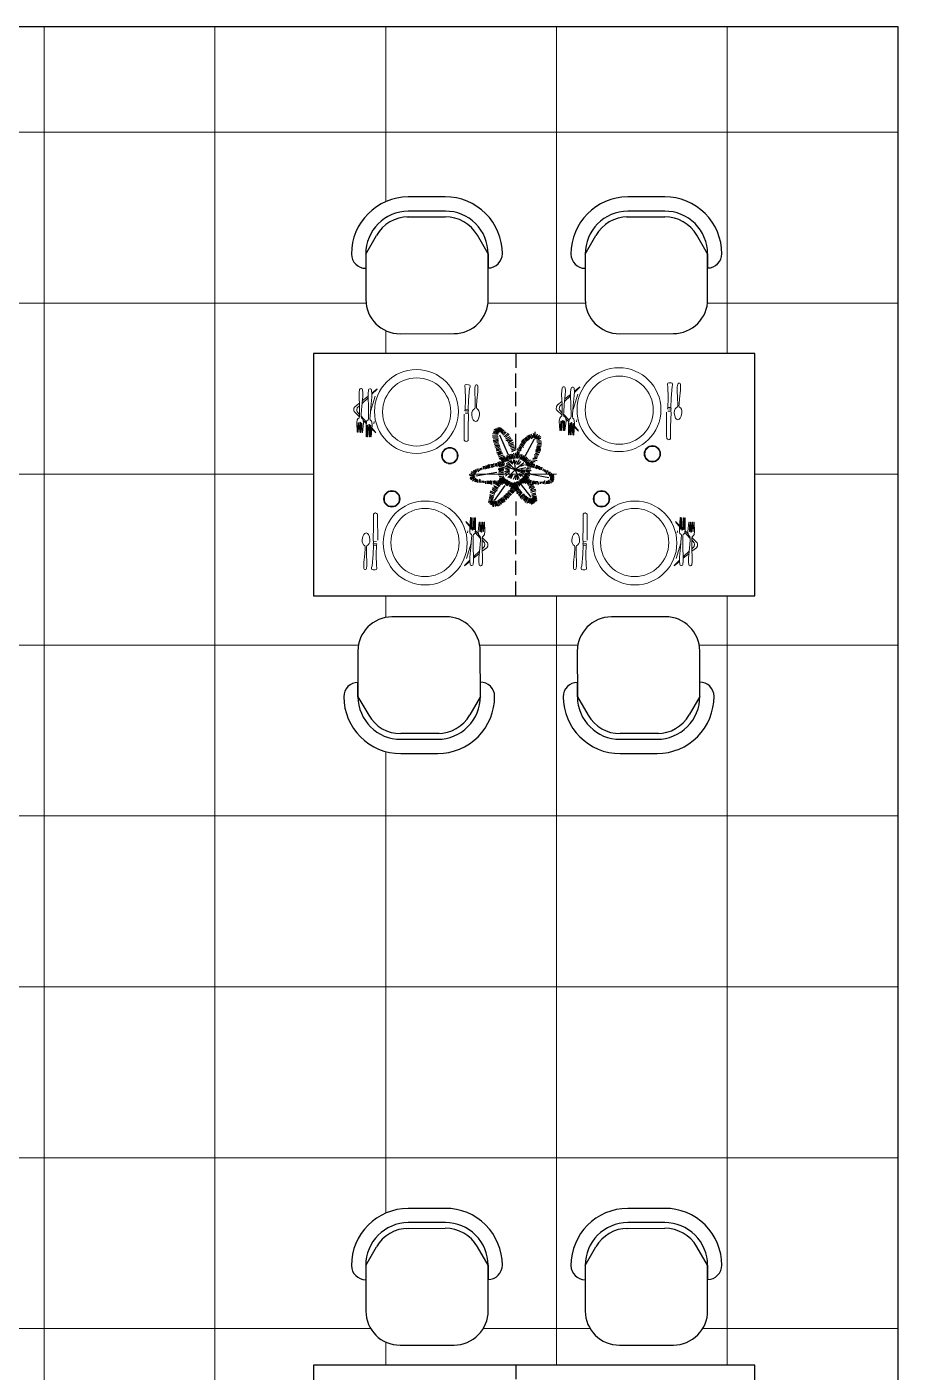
# Model space of a CAD drawing. Header units: millimetres. Extents: x 2497 to 4392, y 822 to 3100.
# Drawn here: x 4085.9 to 4391.9, y 2486.5 to 2958.7 of the extents above; entities that cross this region are included whole.
import ezdxf

# ---------------------------------------------------------------- set-up
doc = ezdxf.new("R2010")
doc.units = ezdxf.units.MM
doc.layers.add('6', color=6, linetype='Continuous')
doc.layers.add('LH', color=3, linetype='Continuous')

# ---------------------------------------------------------------- blocks, each defined once
blk = doc.blocks.new('A$C0CF827CB')
at = {"lineweight": 20}
for p, q in [((-5.12, 25), (-5.16, 23.69)), ((-5.16, 23.69), (-5, 20.27)), ((-4.96, 26.05), (-5.12, 25)), ((-4.82, 26.31), (-4.96, 26.05)), ((-4.55, 26.43), (-4.82, 26.31)), ((-4.55, 26.43), (-4.29, 26.42)), ((-4.29, 26.42), (-4.03, 26.28)), ((-3.85, 23.65), (-4.21, 20.24)), ((-4.03, 26.28), (-3.91, 26.02)), ((-3.91, 26.02), (-3.81, 24.96)), ((-3.81, 24.96), (-3.85, 23.65)), ((-1.98, 24.64), (-2.01, 23.46)), ((-1.81, 25.95), (-1.98, 24.64)), ((-1.67, 26.21), (-1.81, 25.95)), ((-1.4, 26.34), (-1.67, 26.21)), ((-1.14, 26.33), (-1.4, 26.34)), ((-1.4, 26.34), (-1.14, 26.33)), ((-1.14, 26.33), (-0.88, 26.19)), ((-0.88, 26.19), (-0.76, 25.92)), ((-0.76, 25.92), (-0.66, 24.6)), ((-0.66, 24.6), (-0.7, 23.42)), ((32.01, 27.45), (32, 27.05)), ((32, 27.05), (32.11, 26.52)), ((32.15, 27.7), (32.01, 27.45)), ((32.11, 26.52), (32.25, 22.44)), ((32.55, 27.82), (32.15, 27.7)), ((32.55, 27.82), (33.34, 27.8)), ((33.69, 26.47), (33.3, 22.41)), ((33.34, 27.8), (33.73, 27.66)), ((33.84, 27), (33.69, 26.47)), ((33.73, 27.66), (33.85, 27.39)), ((33.85, 27.39), (33.84, 27)), ((35.49, 26.38), (35.47, 25.26)), ((35.47, 25.26), (35.6, 22.26)), ((35.62, 27.35), (35.49, 26.38)), ((35.74, 27.62), (35.62, 27.35)), ((35.96, 27.72), (35.74, 27.62)), ((35.96, 27.72), (36.22, 27.71)), ((36.22, 27.71), (36.44, 27.6)), ((36.57, 25.23), (36.26, 22.24)), ((36.44, 27.6), (36.55, 27.33)), ((36.55, 27.33), (36.61, 26.34)), ((36.61, 26.34), (36.57, 25.23)), ((-5, 20.27), (-4.95, 17.5)), ((-4.21, 20.24), (-4.43, 17.49)), ((-2.01, 23.46), (-1.86, 19.91)), ((-1.86, 19.91), (-1.82, 16.75)), ((-1.07, 19.88), (-1.3, 16.74)), ((-0.7, 23.42), (-1.07, 19.88)), ((32.15, 19.16), (32.01, 18.64)), ((32.25, 22.44), (32.15, 19.16)), ((32.15, 19.16), (33.2, 19.13)), ((33.3, 22.41), (33.2, 19.13)), ((33.2, 19.13), (33.32, 18.6)), ((35.03, 19.06), (34.71, 18.63)), ((35.38, 19.29), (35.03, 19.06)), ((35.5, 19.41), (35.38, 19.29)), ((35.63, 19.74), (35.5, 19.41)), ((35.6, 22.26), (35.65, 20.4)), ((35.65, 20.4), (35.63, 19.74)), ((36.1, 20.38), (36.08, 19.73)), ((36.08, 19.73), (36.18, 19.39)), ((36.26, 22.24), (36.1, 20.38)), ((36.18, 19.39), (36.3, 19.27)), ((36.3, 19.27), (36.63, 19.01)), ((36.63, 19.01), (36.92, 18.56)), ((-5.81, 15.43), (-5.97, 14.38)), ((-5.97, 14.38), (-5.81, 11.09)), ((-5.53, 15.81), (-5.81, 15.43)), ((-5.68, 11.08), (-5.44, 14.36)), ((-5.13, 16.19), (-5.53, 15.81)), ((-5.44, 14.36), (-5.31, 14.36)), ((-5.31, 14.36), (-5.28, 11.07)), ((-5.15, 11.07), (-4.92, 14.48)), ((-4.98, 16.58), (-5.13, 16.19)), ((-4.95, 17.5), (-4.98, 16.58)), ((-4.92, 14.48), (-4.78, 14.61)), ((-4.65, 14.47), (-4.78, 14.61)), ((-4.62, 11.05), (-4.65, 14.47)), ((-4.26, 14.33), (-4.49, 11.05)), ((-4.43, 17.49), (-4.46, 16.57)), ((-4.46, 16.57), (-4.34, 16.17)), ((-4.34, 16.17), (-3.96, 15.76)), ((-4.13, 14.32), (-4.26, 14.33)), ((-4.1, 11.04), (-4.13, 14.32)), ((-3.61, 14.31), (-3.97, 11.03)), ((-3.96, 15.76), (-3.71, 15.36)), ((-3.71, 15.36), (-3.61, 14.31)), ((-2.54, 14.67), (-2.71, 13.62)), ((-2.4, 15.06), (-2.54, 14.67)), ((-1.99, 15.44), (-2.4, 15.06)), ((-1.85, 15.83), (-1.99, 15.44)), ((-1.82, 16.75), (-1.85, 15.83)), ((-1.3, 16.74), (-1.33, 15.82)), ((-1.33, 15.82), (-1.21, 15.42)), ((-1.21, 15.42), (-0.82, 15.01)), ((-0.82, 15.01), (-0.7, 14.61)), ((-0.7, 14.61), (-0.61, 13.56)), ((31.72, 9.18), (31.71, 17.46)), ((33.32, 18.6), (32.01, 18.64)), ((33.16, 17.81), (32.11, 17.85)), ((33.28, 17.42), (33.13, 12.42)), ((33.18, 18.34), (33.16, 17.81)), ((33.16, 17.81), (33.28, 17.42)), ((33.32, 18.6), (33.18, 18.34)), ((34.5, 18.05), (34.43, 17.34)), ((34.43, 17.34), (34.61, 16.19)), ((34.71, 18.63), (34.5, 18.05)), ((34.61, 16.19), (34.9, 15.41)), ((34.9, 15.41), (35.24, 15.05)), ((35.24, 15.05), (35.7, 14.84)), ((36.18, 15.02), (35.7, 14.84)), ((36.54, 15.36), (36.18, 15.02)), ((36.87, 16.12), (36.54, 15.36)), ((37.12, 17.26), (36.87, 16.12)), ((36.92, 18.56), (37.1, 17.97)), ((37.1, 17.97), (37.12, 17.26)), ((-5.81, 11.09), (-5.68, 11.08)), ((-5.28, 11.07), (-5.15, 11.07)), ((-4.49, 11.05), (-4.62, 11.05)), ((-3.97, 11.03), (-4.1, 11.04)), ((-2.71, 13.62), (-2.7, 9.55)), ((-2.7, 9.55), (-2.57, 9.54)), ((-2.57, 9.54), (-2.31, 13.61)), ((-2.31, 13.61), (-2.18, 13.61)), ((-2.18, 13.61), (-2.17, 9.53)), ((-2.17, 9.53), (-2.04, 9.53)), ((-2.04, 9.53), (-1.78, 13.73)), ((-1.78, 13.73), (-1.65, 13.85)), ((-1.52, 9.51), (-1.52, 13.72)), ((-1.39, 9.51), (-1.52, 9.51)), ((-1, 13.57), (-1.13, 13.58)), ((-0.86, 9.49), (-0.99, 9.5)), ((33.13, 12.42), (33.13, 8.22)), ((31.82, 8.26), (31.72, 9.18)), ((32.08, 7.99), (31.82, 8.26)), ((32.47, 7.84), (32.08, 7.99)), ((32.86, 7.96), (32.47, 7.84)), ((33.13, 8.22), (32.86, 7.96))]:
    blk.add_line(p, q, dxfattribs=at)
at = {"color": 255, "lineweight": 20}
for p, q in [((-1.52, 13.72), (-1.65, 13.85)), ((-1.13, 13.58), (-1.39, 9.51)), ((-0.99, 9.5), (-1, 13.57)), ((-0.61, 13.56), (-0.86, 9.49))]:
    blk.add_line(p, q, dxfattribs=at)
at = {"layer": '6', "color": 255, "lineweight": 20}
for p, q in [((-4.01, 22.14), (-2, 23.77)), ((0.49, 23.78), (-1.11, 18.42)), ((-0.68, 24.84), (1.23, 26.39)), ((-0.67, 24.47), (1.23, 26.26)), ((-7.02, 18.62), (-7, 19.54)), ((-7, 19.54), (-6.59, 20.05)), ((-6.59, 20.05), (-5.05, 21.3)), ((-5.97, 18.85), (-5.81, 19.63)), ((-5.81, 19.63), (-5.01, 20.39)), ((-4.11, 21.24), (-2, 23.22)), ((-6.9, 18.35), (-7.02, 18.62)), ((-5.01, 16.51), (-6.9, 18.35)), ((-5.85, 18.32), (-5.97, 18.85)), ((-4.96, 17.34), (-5.85, 18.32)), ((-2.54, 14.67), (-4.45, 16.77)), ((-2.62, 14.18), (-3.69, 15.23)), ((0.15, 14.87), (0.07, 14.07)), ((-1.52, 13.11), (-1.8, 13.39)), ((-1, 12.6), (-1.18, 12.78)), ((-1, 12.96), (-1.16, 13.14)), ((0.76, 10.89), (-0.68, 12.3)), ((0.64, 11.16), (-0.67, 12.59))]:
    blk.add_line(p, q, dxfattribs=at)
at = {"layer": '6', "lineweight": 20}
blk.add_line((-1.52, 13.54), (-1.73, 13.77), dxfattribs=at)
at = {"layer": '6', "color": 255, "lineweight": 20}
for centre, radius in [((14.99, 18.39), 14.73), ((15.09, 18.23), 11.97), ((26.73, 2.89), 2.89), ((26.73, 2.89), 2.63)]:
    blk.add_circle(centre, radius, dxfattribs=at)

msp = doc.modelspace()

# ---------------------------------------------------------------- linework, layer by layer
at = {"color": 6}
for p, q in [((4232.86, 2899.04), (4219.86, 2899.01)), ((4309.94, 2899.04), (4296.94, 2899.01)), ((4219.38, 2892.01), (4232.86, 2892.04)), ((4232.87, 2894.04), (4219.87, 2894.01)), ((4219.89, 2892.01), (4232.86, 2892.04)), ((4296.46, 2892.01), (4309.94, 2892.04)), ((4309.95, 2894.04), (4296.95, 2894.01)), ((4296.97, 2892.01), (4309.94, 2892.04)), ((4247.9, 2879.08), (4244.13, 2885.58)), ((4324.99, 2879.08), (4321.21, 2885.58)), ((4204.9, 2878.98), (4208.65, 2885.5)), ((4281.99, 2878.98), (4285.73, 2885.5)), ((4204.9, 2878.98), (4204.94, 2862.98)), ((4247.94, 2863.08), (4247.9, 2879.08)), ((4247.9, 2879.08), (4247.92, 2874.08)), ((4281.99, 2878.98), (4282.02, 2862.98)), ((4325.02, 2863.08), (4324.99, 2879.08)), ((4324.99, 2879.08), (4325, 2874.08)), ((4216.97, 2851.01), (4235.97, 2851.05)), ((4294.05, 2851.01), (4313.05, 2851.05)), ((4233.12, 2751.65), (4214.12, 2751.6)), ((4310.2, 2751.65), (4291.2, 2751.6)), ((4202.15, 2739.57), (4202.19, 2723.57)), ((4245.19, 2723.68), (4245.15, 2739.68)), ((4279.23, 2739.57), (4279.27, 2723.57)), ((4322.27, 2723.68), (4322.23, 2739.68)), ((4202.19, 2723.57), (4202.18, 2728.57)), ((4279.27, 2723.57), (4279.26, 2728.57)), ((4202.19, 2723.57), (4205.97, 2717.08)), ((4245.19, 2723.68), (4241.44, 2717.16)), ((4279.27, 2723.57), (4283.05, 2717.08)), ((4322.27, 2723.68), (4318.52, 2717.16)), ((4217.22, 2708.61), (4230.22, 2708.64)), ((4230.2, 2710.64), (4217.23, 2710.61)), ((4230.71, 2710.64), (4217.23, 2710.61)), ((4294.31, 2708.61), (4307.31, 2708.64)), ((4307.28, 2710.64), (4294.32, 2710.61)), ((4307.79, 2710.64), (4294.32, 2710.61)), ((4217.23, 2703.61), (4230.23, 2703.64)), ((4294.32, 2703.61), (4307.32, 2703.64)), ((4232.86, 2543.95), (4219.86, 2543.92)), ((4309.94, 2543.95), (4296.94, 2543.92)), ((4219.38, 2536.92), (4232.86, 2536.95)), ((4232.87, 2538.95), (4219.87, 2538.92)), ((4219.89, 2536.92), (4232.86, 2536.95)), ((4296.46, 2536.92), (4309.94, 2536.95)), ((4309.95, 2538.95), (4296.95, 2538.92)), ((4296.97, 2536.92), (4309.94, 2536.95)), ((4204.9, 2523.89), (4208.65, 2530.4)), ((4247.9, 2523.99), (4244.13, 2530.49)), ((4281.99, 2523.89), (4285.73, 2530.4)), ((4324.99, 2523.99), (4321.21, 2530.49)), ((4204.9, 2523.89), (4204.94, 2507.89)), ((4247.94, 2507.99), (4247.9, 2523.99)), ((4247.9, 2523.99), (4247.92, 2518.99)), ((4281.99, 2523.89), (4282.02, 2507.89)), ((4325.02, 2507.99), (4324.99, 2523.99)), ((4324.99, 2523.99), (4325, 2518.99)), ((4216.97, 2495.92), (4235.97, 2495.96)), ((4294.05, 2495.92), (4313.05, 2495.96))]:
    msp.add_line(p, q, dxfattribs=at)
at = {"color": 2}
msp.add_lwpolyline([(2596.92, 2958.72), (2496.92, 2958.72), (2496.92, 821.72), (4391.92, 821.72), (4391.92, 2958.72), (3791.92, 2958.72)], dxfattribs=at)
at = {"color": 252, "lineweight": 0}
for points in [[(4091.92, 2958.72), (4091.92, 821.72)], [(4151.92, 2958.72), (4151.92, 821.72)], [(4211.92, 2958.72), (4211.92, 2897.35)], [(4271.92, 2958.72), (4271.92, 2844.03)], [(4331.92, 2958.72), (4331.92, 2844.03)], [(4391.92, 2921.72), (3791.92, 2921.72)], [(4205.01, 2861.72), (3979.73, 2861.72)], [(4282.09, 2861.72), (4247.87, 2861.72)], [(4391.92, 2861.72), (4324.95, 2861.72)], [(4211.92, 2852.11), (4211.92, 2844.03)], [(4186.58, 2801.72), (3996.36, 2801.72)], [(4271.92, 2801.72), (4242.23, 2801.72)], [(4391.92, 2801.72), (4341.58, 2801.72)], [(4211.92, 2759.03), (4211.92, 2751.39)], [(4271.92, 2759.03), (4271.92, 2488.94)], [(4331.92, 2759.03), (4331.92, 2488.94)], [(4202.34, 2741.72), (3976.83, 2741.72)], [(4279.42, 2741.72), (4244.97, 2741.72)], [(4391.92, 2741.72), (4322.05, 2741.72)], [(4211.92, 2704.32), (4211.92, 2542.26)], [(4391.92, 2681.72), (3791.92, 2681.72)], [(4391.92, 2621.72), (3791.92, 2621.72)], [(4391.92, 2561.72), (3791.92, 2561.72)], [(4206.66, 2501.72), (3978.05, 2501.72)], [(4283.75, 2501.72), (4246.19, 2501.72)], [(4391.92, 2501.72), (4323.27, 2501.72)], [(4211.92, 2497.02), (4211.92, 2488.94)]]:
    msp.add_lwpolyline(points, dxfattribs=at)
at = {"color": 6, "lineweight": 30}
for points in [[(4186.58, 2844.03), (4186.58, 2759.03), (4341.58, 2759.03), (4341.58, 2844.03)], [(4186.58, 2488.94), (4186.58, 2403.94), (4341.58, 2403.94), (4341.58, 2488.94)]]:
    msp.add_lwpolyline(points, close=True, dxfattribs=at)
at = {"color": 6}
for points in [[(4257.66, 2844.03), (4257.66, 2839.03)], [(4257.57, 2837.02), (4257.57, 2832.02)], [(4257.57, 2830.55), (4257.57, 2825.55)], [(4257.57, 2823.2), (4257.57, 2818.2)], [(4257.57, 2815.91), (4257.57, 2810.91)], [(4257.66, 2792.15), (4257.66, 2787.15)], [(4257.57, 2785.14), (4257.57, 2780.14)], [(4257.57, 2778.67), (4257.57, 2773.67)], [(4257.57, 2771.32), (4257.57, 2766.32)], [(4257.57, 2764.03), (4257.57, 2759.03)], [(4257.66, 2488.94), (4257.66, 2483.94)]]:
    msp.add_lwpolyline(points, dxfattribs=at)
for centre, radius, start, end in [((4219.9, 2879.01), 20, 90.1346, 180.1346), ((4232.9, 2879.04), 20, 0.1346, 90.1346), ((4296.99, 2879.01), 20, 90.1346, 180.1346), ((4309.99, 2879.04), 20, 0.1346, 90.1346), ((4219.9, 2879.01), 15, 90.1346, 180.1346), ((4219.92, 2879.01), 13, 90.1346, 150.0978), ((4232.89, 2879.04), 13, 30.1714, 90.1346), ((4232.9, 2879.04), 15, 0.1346, 90.1346), ((4296.99, 2879.01), 15, 90.1346, 180.1346), ((4297, 2879.01), 13, 90.1346, 150.0978), ((4309.97, 2879.04), 13, 30.1714, 90.1346), ((4309.99, 2879.04), 15, 0.1346, 90.1346), ((4204.9, 2878.98), 5, 180.1346, 270.1346), ((4247.9, 2879.08), 5, 270.1346, 0.1346), ((4281.99, 2878.98), 5, 180.1346, 270.1346), ((4324.99, 2879.08), 5, 270.1346, 0.1346), ((4216.94, 2863.01), 12, 180.1346, 270.1346), ((4235.94, 2863.05), 12, 270.1346, 0.1346), ((4294.02, 2863.01), 12, 180.1346, 270.1346), ((4313.02, 2863.05), 12, 270.1346, 0.1346), ((4214.15, 2739.6), 12, 90.1346, 180.1346), ((4233.15, 2739.65), 12, 0.1346, 90.1346), ((4291.23, 2739.6), 12, 90.1346, 180.1346), ((4310.23, 2739.65), 12, 0.1346, 90.1346), ((4202.19, 2723.57), 5, 90.1346, 180.1346), ((4245.19, 2723.68), 5, 0.1346, 90.1346), ((4279.27, 2723.57), 5, 90.1346, 180.1346), ((4322.27, 2723.68), 5, 0.1346, 90.1346), ((4217.19, 2723.61), 20, 180.1346, 270.1346), ((4217.19, 2723.61), 15, 180.1346, 270.1346), ((4230.19, 2723.64), 15, 270.1346, 0.1346), ((4230.19, 2723.64), 20, 270.1346, 0.1346), ((4294.27, 2723.61), 20, 180.1346, 270.1346), ((4294.27, 2723.61), 15, 180.1346, 270.1346), ((4307.27, 2723.64), 15, 270.1346, 0.1346), ((4307.27, 2723.64), 20, 270.1346, 0.1346), ((4217.2, 2723.61), 13, 210.1714, 270.1346), ((4230.17, 2723.64), 13, 270.1346, 330.0978), ((4294.29, 2723.61), 13, 210.1714, 270.1346), ((4307.25, 2723.64), 13, 270.1346, 330.0978), ((4219.9, 2523.92), 20, 90.1346, 180.1346), ((4232.9, 2523.95), 20, 0.1346, 90.1346), ((4296.99, 2523.92), 20, 90.1346, 180.1346), ((4309.99, 2523.95), 20, 0.1346, 90.1346), ((4219.9, 2523.92), 15, 90.1346, 180.1346), ((4219.92, 2523.92), 13, 90.1346, 150.0978), ((4232.89, 2523.95), 13, 30.1714, 90.1346), ((4232.9, 2523.95), 15, 0.1346, 90.1346), ((4296.99, 2523.92), 15, 90.1346, 180.1346), ((4297, 2523.92), 13, 90.1346, 150.0978), ((4309.97, 2523.95), 13, 30.1714, 90.1346), ((4309.99, 2523.95), 15, 0.1346, 90.1346), ((4204.9, 2523.89), 5, 180.1346, 270.1346), ((4247.9, 2523.99), 5, 270.1346, 0.1346), ((4281.99, 2523.89), 5, 180.1346, 270.1346), ((4324.99, 2523.99), 5, 270.1346, 0.1346), ((4216.94, 2507.92), 12, 180.1346, 270.1346), ((4235.94, 2507.96), 12, 270.1346, 0.1346), ((4294.02, 2507.92), 12, 180.1346, 270.1346), ((4313.02, 2507.96), 12, 270.1346, 0.1346)]:
    msp.add_arc(centre, radius, start, end, dxfattribs=at)
at = {"layer": 'LH', "color": 3}
for p, q in [((4251.46, 2815.59), (4249.43, 2815.82)), ((4251.33, 2815.07), (4249.43, 2815.18)), ((4251.58, 2815.87), (4249.79, 2816.28)), ((4251.58, 2816.22), (4249.86, 2816.79)), ((4251.84, 2816.28), (4250.02, 2817.42)), ((4251.81, 2816.35), (4250.35, 2817.57)), ((4251.63, 2816.81), (4250.86, 2817.78)), ((4251.2, 2817.92), (4251.13, 2817.89)), ((4251.56, 2816.99), (4251.62, 2818.06)), ((4251.68, 2816.7), (4252.18, 2818.24)), ((4251.83, 2816.51), (4252.38, 2818.06)), ((4255.08, 2808.4), (4252.04, 2815.36)), ((4252.07, 2816.56), (4252.88, 2817.71)), ((4252.32, 2816.28), (4253.24, 2817.37)), ((4252.63, 2816.05), (4253.55, 2817.14)), ((4252.81, 2815.7), (4253.86, 2816.68)), ((4253.18, 2815.41), (4254.29, 2816.45)), ((4253.55, 2814.84), (4254.97, 2816.05)), ((4253.98, 2814.55), (4255.34, 2815.7)), ((4254.17, 2814.15), (4255.65, 2814.9)), ((4262.05, 2813.57), (4261.25, 2814.84)), ((4262.42, 2813.8), (4261.68, 2815.13)), ((4262.73, 2814.21), (4262.05, 2815.36)), ((4263.35, 2814.15), (4262.48, 2815.53)), ((4263.72, 2814.38), (4262.98, 2815.7)), ((4264.57, 2814.19), (4263.59, 2815.36)), ((4264.57, 2814.19), (4263.84, 2815.93)), ((4264.57, 2814.19), (4264.47, 2816.51)), ((4264.57, 2814.19), (4265.99, 2815.4)), ((4264.57, 2814.19), (4266.59, 2814.88)), ((4264.59, 2814.17), (4265.28, 2815.85)), ((4251.4, 2814.67), (4249.49, 2814.55)), ((4251.4, 2813.75), (4249.67, 2813.46)), ((4251.52, 2813.4), (4249.67, 2812.88)), ((4251.52, 2814.15), (4249.73, 2814.03)), ((4251.7, 2812.37), (4249.98, 2812.14)), ((4251.58, 2812.94), (4250.1, 2812.6)), ((4250.23, 2811.73), (4251.83, 2811.96)), ((4251.89, 2811.79), (4250.23, 2811.1)), ((4252.07, 2811.27), (4250.6, 2810.64)), ((4252.38, 2810.3), (4250.72, 2809.72)), ((4252.14, 2810.76), (4250.78, 2810.07)), ((4254.29, 2813.57), (4256.02, 2814.49)), ((4254.72, 2813.23), (4256.14, 2813.86)), ((4254.97, 2812.65), (4256.51, 2813.75)), ((4255.21, 2812.25), (4256.76, 2812.94)), ((4255.34, 2811.79), (4256.94, 2812.37)), ((4255.65, 2811.45), (4257.06, 2811.79)), ((4255.89, 2810.81), (4257.25, 2811.27)), ((4256.08, 2810.24), (4257.62, 2810.87)), ((4256.26, 2809.61), (4257.8, 2810.35)), ((4259.16, 2809.66), (4257.93, 2810.64)), ((4259.47, 2809.95), (4258.54, 2810.93)), ((4259.59, 2810.53), (4258.73, 2811.22)), ((4259.77, 2810.99), (4258.91, 2811.79)), ((4260.27, 2811.1), (4259.16, 2812.19)), ((4260.39, 2811.68), (4259.34, 2812.48)), ((4260.64, 2812.14), (4259.53, 2813.11)), ((4260.94, 2812.37), (4259.84, 2813.69)), ((4261.19, 2812.65), (4260.21, 2814.03)), ((4261.5, 2813.11), (4260.57, 2814.21)), ((4261.75, 2813.4), (4260.88, 2814.49)), ((4260.94, 2808.03), (4264.22, 2814.08)), ((4264.57, 2814.19), (4266.41, 2814.3)), ((4264.57, 2814.19), (4266, 2813.83)), ((4264.67, 2810.31), (4266.37, 2810.4)), ((4264.84, 2810.84), (4266.27, 2810.8)), ((4264.91, 2811.21), (4266.3, 2811.22)), ((4265.01, 2813.1), (4266.62, 2812.9)), ((4265.04, 2811.68), (4266.53, 2811.49)), ((4265.06, 2813.53), (4266.57, 2813.42)), ((4265.09, 2812.11), (4266.6, 2812.01)), ((4265.32, 2812.56), (4266.65, 2812.44)), ((4250.04, 2804.32), (4249.92, 2805.47)), ((4250.6, 2804.49), (4250.53, 2805.41)), ((4251.09, 2804.37), (4250.9, 2805.58)), ((4250.96, 2809.15), (4252.57, 2809.89)), ((4252.57, 2809.38), (4251.15, 2808.63)), ((4253, 2809.03), (4251.27, 2808.23)), ((4251.52, 2804.49), (4251.4, 2805.87)), ((4253.24, 2808.4), (4251.52, 2807.77)), ((4253.49, 2807.88), (4251.7, 2807.25)), ((4253.57, 2804.91), (4251.74, 2805.47)), ((4251.95, 2804.49), (4251.83, 2806.04)), ((4253.81, 2805.39), (4251.89, 2806.08)), ((4253.74, 2807.48), (4251.95, 2806.79)), ((4252.44, 2804.43), (4252.32, 2805.7)), ((4253.15, 2805.59), (4252.35, 2807.16)), ((4253.57, 2805.9), (4252.7, 2807.15)), ((4253.06, 2804.55), (4252.81, 2806.04)), ((4254.07, 2806.03), (4253.24, 2807.41)), ((4253.55, 2804.72), (4253.49, 2805.47)), ((4254.56, 2806.29), (4253.65, 2807.84)), ((4254.27, 2807.93), (4254.72, 2806.37)), ((4256, 2804.46), (4254.35, 2805.43)), ((4255.1, 2806.55), (4254.64, 2808.23)), ((4257.43, 2803.17), (4254.65, 2805.99)), ((4256.56, 2805.19), (4255, 2806.51)), ((4255.66, 2806.75), (4255.11, 2808.17)), ((4256.1, 2806.88), (4255.34, 2808.63)), ((4256.63, 2805.41), (4255.83, 2806.56)), ((4256.43, 2807.04), (4255.91, 2808.71)), ((4256.84, 2806.98), (4256.48, 2808.73)), ((4256.82, 2805.64), (4256.88, 2806.73)), ((4257.34, 2807.17), (4256.96, 2809.05)), ((4257.43, 2803.17), (4257.25, 2806.73)), ((4257.49, 2803.46), (4260.39, 2805.81)), ((4257.56, 2805.41), (4257.93, 2806.45)), ((4257.73, 2807.29), (4257.58, 2809.19)), ((4257.73, 2807.76), (4258.53, 2809.33)), ((4258.42, 2807.77), (4257.8, 2808.57)), ((4258.79, 2808.57), (4257.99, 2809.32)), ((4258.6, 2808.11), (4257.99, 2808.8)), ((4257.99, 2805.12), (4258.97, 2806.9)), ((4258.97, 2809.09), (4258.05, 2809.89)), ((4258.26, 2807.24), (4258.21, 2809.28)), ((4258.23, 2807.6), (4258.73, 2809.03)), ((4258.54, 2805.12), (4259.4, 2806.1)), ((4258.63, 2807.27), (4259.26, 2808.75)), ((4259.12, 2807.02), (4259.84, 2808.67)), ((4260.28, 2808.21), (4259.28, 2806.94)), ((4259.65, 2806.73), (4260.74, 2808.09)), ((4260.14, 2806.4), (4260.97, 2807.67)), ((4260.5, 2806.11), (4261.48, 2807.76)), ((4260.83, 2805.95), (4261.87, 2807.35)), ((4261.02, 2805.57), (4262.23, 2806.89)), ((4261.22, 2804.73), (4261.51, 2806.26)), ((4261.46, 2805.28), (4262.76, 2806.69)), ((4261.65, 2804.69), (4261.92, 2806.05)), ((4261.78, 2805.04), (4263.24, 2806.27)), ((4262.05, 2804.58), (4263.68, 2805.81)), ((4262.07, 2804.53), (4262.38, 2805.71)), ((4262.57, 2804.59), (4262.73, 2805.5)), ((4262.74, 2805.45), (4263.66, 2805.4)), ((4262.98, 2805.89), (4264.07, 2805.73)), ((4263.1, 2804.36), (4263.35, 2805.49)), ((4263.27, 2806.35), (4264.48, 2806.13)), ((4263.61, 2806.86), (4265.14, 2806.5)), ((4263.64, 2807.28), (4264.98, 2807.16)), ((4264.01, 2807.73), (4265.09, 2807.49)), ((4264.04, 2808.62), (4265.58, 2808.44)), ((4264.26, 2808.16), (4265.42, 2807.99)), ((4264.41, 2809.07), (4265.69, 2808.76)), ((4264.6, 2809.94), (4266.33, 2809.9)), ((4264.62, 2809.56), (4266.07, 2809.3)), ((4243.06, 2800.93), (4241.36, 2801.61)), ((4243.06, 2800.93), (4241.38, 2801.19)), ((4241.57, 2800.61), (4243.06, 2800.93)), ((4243.06, 2800.93), (4241.59, 2800)), ((4243.06, 2800.93), (4241.6, 2801.49)), ((4241.64, 2800.27), (4243.06, 2800.93)), ((4243.08, 2801.16), (4241.79, 2802.02)), ((4243.06, 2800.93), (4241.86, 2800.24)), ((4243.06, 2800.93), (4241.98, 2799.76)), ((4243.39, 2801.79), (4242.03, 2802.48)), ((4243.08, 2800.75), (4242.4, 2799.78)), ((4243.57, 2802.02), (4242.65, 2802.82)), ((4243.76, 2802.25), (4243.14, 2803.11)), ((4251, 2802.34), (4243.54, 2800.99)), ((4243.94, 2802.42), (4243.57, 2803.28)), ((4244.68, 2802.42), (4244.07, 2803.57)), ((4244.87, 2802.88), (4244.74, 2803.68)), ((4245.3, 2803.11), (4245.3, 2803.8)), ((4245.79, 2803.28), (4245.73, 2803.97)), ((4246.34, 2803.51), (4246.22, 2804.49)), ((4246.96, 2803.51), (4246.78, 2804.55)), ((4247.39, 2803.63), (4247.27, 2804.72)), ((4247.82, 2803.86), (4247.64, 2804.78)), ((4248.13, 2803.74), (4247.88, 2805.01)), ((4248.5, 2803.91), (4248.25, 2805.18)), ((4249.05, 2804.03), (4248.99, 2805.24)), ((4249.55, 2804.09), (4249.49, 2805.18)), ((4253.37, 2803.25), (4251.45, 2803.17)), ((4253.33, 2803.61), (4251.58, 2803.73)), ((4253.31, 2802.2), (4251.58, 2802.37)), ((4253.36, 2801.6), (4251.58, 2801.31)), ((4253.54, 2804.51), (4251.66, 2804.84)), ((4251.72, 2801.92), (4253.33, 2801.78)), ((4253.54, 2803.98), (4251.78, 2804.28)), ((4253.32, 2802.79), (4251.8, 2802.79)), ((4253.41, 2801.05), (4251.83, 2800.78)), ((4253.36, 2800.53), (4251.88, 2800.17)), ((4253.49, 2800.61), (4252.04, 2799.17)), ((4255.4, 2803.34), (4253.57, 2803.94)), ((4255.4, 2802.88), (4253.68, 2802.54)), ((4255.4, 2802.65), (4253.8, 2801.9)), ((4257.43, 2803.17), (4253.89, 2804.42)), ((4255.46, 2803.05), (4253.98, 2803.17)), ((4255.46, 2802.3), (4253.98, 2800.98)), ((4255.81, 2803.96), (4254.26, 2804.86)), ((4257.43, 2803.17), (4254.79, 2800.55)), ((4256.37, 2801.88), (4255.35, 2800.42)), ((4256.61, 2801.54), (4255.76, 2800.01)), ((4257.36, 2801.18), (4256.7, 2799.81)), ((4257.43, 2803.17), (4258.73, 2800.12)), ((4260.97, 2802.64), (4257.43, 2803.17)), ((4260.62, 2801.78), (4257.43, 2803.17)), ((4257.49, 2803.17), (4261.19, 2804.09)), ((4257.62, 2801.33), (4257.49, 2799.72)), ((4257.99, 2801.33), (4258.23, 2799.72)), ((4258.42, 2801.79), (4259.34, 2800.87)), ((4258.85, 2801.96), (4260.08, 2801.1)), ((4259.4, 2804.55), (4260.7, 2805.12)), ((4261.37, 2803), (4259.4, 2803.17)), ((4260.8, 2802.27), (4259.4, 2802.59)), ((4260.11, 2800.61), (4261.77, 2799.68)), ((4260.13, 2800.59), (4261.61, 2801.45)), ((4260.28, 2801.11), (4261.85, 2800.25)), ((4260.55, 2800.08), (4261.93, 2801.01)), ((4260.6, 2801.39), (4262.21, 2800.7)), ((4260.61, 2800.8), (4261.63, 2799.36)), ((4260.69, 2801.74), (4262.52, 2801.18)), ((4260.88, 2802.16), (4262.31, 2801.65)), ((4261.09, 2802.71), (4262.67, 2801.97)), ((4262.68, 2802.45), (4261.2, 2803.12)), ((4261.25, 2803.3), (4263.02, 2802.98)), ((4261.37, 2803.83), (4262.96, 2803.57)), ((4261.6, 2804.3), (4263.11, 2804.15)), ((4261.64, 2804.82), (4263.35, 2804.41)), ((4262.59, 2805.1), (4263.6, 2805.12)), ((4263.02, 2801.67), (4269.19, 2800.55)), ((4263.57, 2804.08), (4263.75, 2805.16)), ((4264.05, 2803.97), (4264.24, 2805.17)), ((4264.59, 2803.8), (4264.97, 2805.03)), ((4264.94, 2803.59), (4265.32, 2804.82)), ((4265.26, 2803.67), (4265.54, 2804.57)), ((4265.67, 2803.4), (4265.9, 2804.47)), ((4266.08, 2803.24), (4266.38, 2804.25)), ((4266.7, 2803.17), (4266.92, 2804.13)), ((4267.22, 2802.89), (4267.36, 2803.57)), ((4267.7, 2802.66), (4267.77, 2803.35)), ((4268.1, 2802.39), (4268.31, 2803.18)), ((4268.24, 2801.91), (4268.97, 2802.99)), ((4268.97, 2801.84), (4269.43, 2802.66)), ((4269.14, 2801.65), (4269.84, 2802.44)), ((4269.3, 2801.4), (4270.3, 2802.1)), ((4269.46, 2801.15), (4270.88, 2801.69)), ((4269.66, 2800.65), (4270.95, 2801.54)), ((4269.78, 2800.3), (4270.71, 2801.18)), ((4269.78, 2800.3), (4271.11, 2801.05)), ((4269.78, 2800.3), (4271.07, 2800.55)), ((4243.58, 2800.23), (4242.43, 2799.23)), ((4243.81, 2800.05), (4243.11, 2799.05)), ((4244.05, 2799.87), (4243.65, 2798.88)), ((4244.27, 2799.75), (4244.11, 2798.82)), ((4244.99, 2799.92), (4244.66, 2798.66)), ((4245.27, 2799.52), (4245.35, 2798.71)), ((4245.75, 2799.4), (4245.91, 2798.73)), ((4246.27, 2799.35), (4246.37, 2798.67)), ((4246.86, 2799.26), (4246.98, 2798.28)), ((4247.46, 2799.41), (4247.53, 2798.36)), ((4247.91, 2799.4), (4248.05, 2798.31)), ((4248.38, 2799.28), (4248.42, 2798.34)), ((4248.65, 2799.46), (4248.71, 2798.18)), ((4249.05, 2799.39), (4249.11, 2798.1)), ((4250.64, 2795.4), (4249.28, 2796.35)), ((4251.09, 2795.77), (4249.47, 2796.87)), ((4249.62, 2799.41), (4249.85, 2798.22)), ((4251.58, 2796.8), (4249.9, 2797.65)), ((4251.19, 2796.32), (4249.97, 2797.27)), ((4253.8, 2797.7), (4250.03, 2792.47)), ((4250.11, 2799.47), (4250.31, 2798.39)), ((4251.82, 2797.21), (4250.49, 2798.25)), ((4250.64, 2799.36), (4250.8, 2798.22)), ((4252.17, 2797.53), (4250.91, 2798.68)), ((4251.22, 2799.33), (4251.38, 2798.42)), ((4252.33, 2797.97), (4251.36, 2799.06)), ((4251.67, 2799.56), (4251.78, 2798.34)), ((4252.77, 2798.48), (4251.73, 2799.46)), ((4253.49, 2800.03), (4251.74, 2799.85)), ((4253.2, 2798.91), (4251.92, 2799.98)), ((4252.12, 2799.55), (4252.33, 2798.18)), ((4253.67, 2799.37), (4252.29, 2800.38)), ((4253.82, 2800.19), (4252.53, 2798.77)), ((4252.54, 2799.65), (4252.79, 2798.12)), ((4253, 2799.83), (4253.19, 2798.57)), ((4254.17, 2799.98), (4253.06, 2798.42)), ((4254.65, 2799.76), (4253.62, 2798.29)), ((4253.63, 2799.86), (4253.75, 2798.35)), ((4254.89, 2799.41), (4254.03, 2797.88)), ((4254.15, 2799.81), (4254.27, 2799.07)), ((4255.23, 2799.29), (4254.48, 2797.52)), ((4255.63, 2799.05), (4254.97, 2797.68)), ((4256.56, 2794.91), (4255.14, 2795.97)), ((4256.16, 2798.78), (4255.26, 2797.3)), ((4255.6, 2796.22), (4256.93, 2795.31)), ((4255.71, 2796.76), (4257.22, 2795.61)), ((4255.72, 2797.24), (4256.55, 2798.63)), ((4255.79, 2798.43), (4256.14, 2796.42)), ((4257.44, 2798.75), (4255.96, 2797.67)), ((4256.15, 2797.27), (4257.51, 2796.04)), ((4257.83, 2798.2), (4256.2, 2797.21)), ((4256.72, 2798.57), (4256.22, 2796.84)), ((4256.32, 2798.46), (4256.74, 2796.59)), ((4257.88, 2797.64), (4256.47, 2796.88)), ((4256.49, 2797.73), (4257.89, 2796.45)), ((4256.69, 2798.63), (4257.33, 2796.83)), ((4256.73, 2798.14), (4258.18, 2796.88)), ((4256.79, 2796.44), (4258.31, 2797.36)), ((4257.24, 2798.39), (4256.81, 2796.84)), ((4258.54, 2796.98), (4257.14, 2795.92)), ((4257.15, 2798.89), (4257.76, 2797.21)), ((4257.68, 2798.11), (4257.37, 2796.62)), ((4258.78, 2796.52), (4257.46, 2795.78)), ((4257.57, 2798.89), (4258.33, 2797.31)), ((4258.19, 2798.02), (4257.6, 2796.36)), ((4259.18, 2796.18), (4257.83, 2795.3)), ((4257.87, 2799.1), (4258.88, 2797.47)), ((4258.3, 2799.29), (4259.04, 2797.97)), ((4258.81, 2799.57), (4259.52, 2797.98)), ((4259.83, 2798.33), (4259.17, 2799.8)), ((4259.31, 2799.91), (4260.44, 2798.5)), ((4259.69, 2800.21), (4259.37, 2798.97)), ((4259.49, 2797.93), (4262.86, 2793.66)), ((4259.56, 2799.87), (4261.14, 2798.58)), ((4260.13, 2799.98), (4259.72, 2798.48)), ((4259.76, 2800.23), (4260.78, 2798.99)), ((4259.94, 2800.24), (4261.48, 2799.11)), ((4260.54, 2799.84), (4260.19, 2798.5)), ((4260.24, 2800.43), (4261.28, 2799.32)), ((4260.98, 2799.8), (4260.75, 2798.6)), ((4260.93, 2799.61), (4262.06, 2800.48)), ((4261.41, 2799.52), (4261.15, 2798.64)), ((4261.31, 2799.05), (4262.39, 2800.03)), ((4261.43, 2798.6), (4262.8, 2799.61)), ((4261.99, 2799.5), (4261.71, 2798.37)), ((4261.74, 2798.24), (4263.17, 2799.14)), ((4261.94, 2797.81), (4263.7, 2798.48)), ((4262.53, 2799.55), (4262.22, 2798.5)), ((4262.28, 2797.29), (4263.59, 2798.11)), ((4262.32, 2796.74), (4264.05, 2797.66)), ((4263.01, 2799.43), (4262.66, 2798.28)), ((4262.73, 2796.32), (4264.18, 2797.13)), ((4262.96, 2795.94), (4264.67, 2796.42)), ((4262.96, 2795.42), (4264.76, 2795.92)), ((4263.57, 2799.35), (4263.37, 2798.08)), ((4263.98, 2799.39), (4263.78, 2798.12)), ((4264.23, 2799.18), (4264.09, 2798.25)), ((4264.71, 2799.25), (4264.46, 2798.18)), ((4265.16, 2799.21), (4264.98, 2798.17)), ((4265.74, 2799), (4265.52, 2798.04)), ((4266.34, 2799.03), (4266.16, 2798.36)), ((4266.86, 2799.02), (4266.63, 2798.37)), ((4267.34, 2799.09), (4267.19, 2798.29)), ((4267.67, 2799.46), (4267.86, 2798.17)), ((4268.37, 2799.21), (4268.42, 2798.27)), ((4268.6, 2799.31), (4268.89, 2798.29)), ((4268.85, 2799.46), (4269.45, 2798.39)), ((4269.1, 2799.62), (4270.15, 2798.51)), ((4269.61, 2800.11), (4270.53, 2798.86)), ((4269.81, 2800.21), (4271, 2800.09)), ((4271.06, 2799.68), (4269.81, 2800.21)), ((4269.98, 2800.11), (4270.88, 2799.29)), ((4249.55, 2792), (4247.95, 2791.73)), ((4249.65, 2792.22), (4248.02, 2791.99)), ((4249.48, 2792.41), (4248.09, 2792.59)), ((4249.62, 2792.77), (4248.22, 2793.07)), ((4249.68, 2793.15), (4248.28, 2793.45)), ((4249.34, 2791.76), (4248.37, 2791.31)), ((4249.9, 2793.47), (4248.54, 2793.94)), ((4249.98, 2793.93), (4248.55, 2794.43)), ((4250.31, 2794.53), (4248.58, 2795.22)), ((4250.37, 2795.04), (4248.72, 2795.7)), ((4249.47, 2791.91), (4248.97, 2790.77)), ((4249.79, 2792.28), (4249.4, 2790.42)), ((4249.84, 2792.34), (4249.68, 2790.2)), ((4250.02, 2792.14), (4250.32, 2790.35)), ((4250.32, 2792.3), (4250.8, 2790.54)), ((4250.63, 2792.33), (4251.38, 2790.42)), ((4251.15, 2792.46), (4251.94, 2790.72)), ((4251.48, 2792.7), (4252.47, 2791.07)), ((4251.88, 2793.06), (4252.81, 2791.53)), ((4252.29, 2793.14), (4253.35, 2791.75)), ((4252.54, 2793.41), (4253.86, 2792.02)), ((4252.91, 2793.68), (4253.91, 2792.53)), ((4253.36, 2794.05), (4254.37, 2792.64)), ((4254.61, 2793.04), (4253.66, 2794.35)), ((4253.78, 2794.49), (4255.17, 2793.34)), ((4254.16, 2794.89), (4255.41, 2793.88)), ((4254.58, 2795.19), (4255.83, 2794.31)), ((4254.88, 2795.62), (4256.16, 2794.42)), ((4259.51, 2795.74), (4258.01, 2794.74)), ((4258.53, 2794.39), (4259.61, 2795.59)), ((4259.88, 2795.26), (4258.73, 2793.96)), ((4260.29, 2794.84), (4259.18, 2793.8)), ((4260.64, 2794.53), (4259.18, 2793.29)), ((4260.86, 2794.24), (4259.66, 2792.97)), ((4261.26, 2794.12), (4260.17, 2792.7)), ((4261.62, 2793.73), (4260.46, 2792.2)), ((4261.92, 2793.45), (4260.95, 2791.8)), ((4262.42, 2793.27), (4261.48, 2791.45)), ((4262.72, 2793.21), (4262.06, 2791.5)), ((4263.01, 2793.01), (4262.53, 2791.26)), ((4263.27, 2793.25), (4263.14, 2791.05)), ((4263.24, 2794.79), (4264.71, 2795.14)), ((4263.27, 2794.33), (4264.66, 2794.65)), ((4263.27, 2793.25), (4264.97, 2793.26)), ((4263.27, 2793.25), (4264.15, 2791.71)), ((4263.27, 2793.25), (4263.91, 2791.54)), ((4263.27, 2793.25), (4263.45, 2791.24)), ((4263.27, 2793.25), (4264.57, 2792.02)), ((4263.27, 2793.25), (4265.03, 2792.39)), ((4263.27, 2793.25), (4264.99, 2792.65)), ((4263.45, 2793.98), (4264.87, 2794.14)), ((4263.47, 2793.6), (4264.89, 2793.76)), ((4248.7, 2791.01), (4248.75, 2790.96))]:
    msp.add_line(p, q, dxfattribs=at)

# ---------------------------------------------------------------- block references
at = {"color": 6}
for p in [(4207.72, 2805.32), (4278.87, 2805.95)]:
    msp.add_blockref('A$C0CF827CB', p, dxfattribs=at)
at = {"color": 6, "rotation": 180}
for p in [(4240.81, 2795.93), (4314.46, 2795.93)]:
    msp.add_blockref('A$C0CF827CB', p, dxfattribs=at)

doc.saveas('drawing.dxf')
